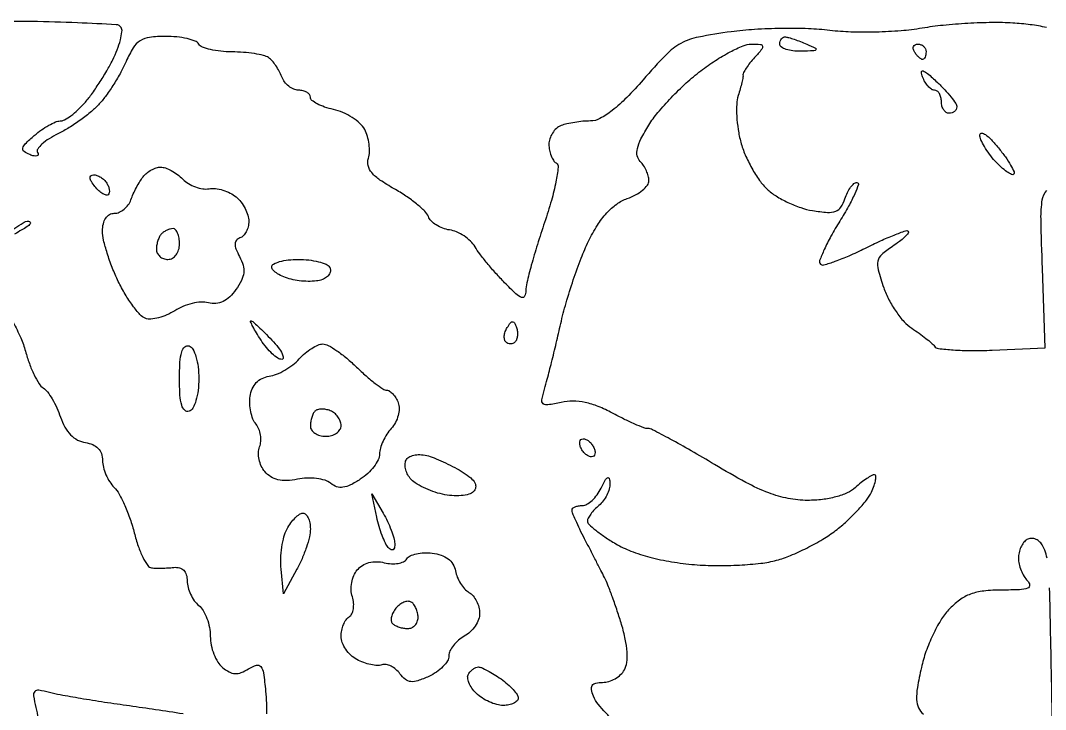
# Model space of a CAD drawing. Extents: x 0 to 102, y 0 to 135.
# Drawn here: x 23.46 to 34.73, y 113.57 to 121.15 of the extents above; entities that cross this region are included whole.
import ezdxf

# ---------------------------------------------------------------- set-up
doc = ezdxf.new("R2010")
doc.units = 0
doc.header["$MEASUREMENT"] = 0

msp = doc.modelspace()

# ---------------------------------------------------------------- linework, layer by layer
for points in [[(34.741414, 121.075935, 0.020654), (34.563014, 121.106504, 0.016692), (34.369534, 121.124945, 0.018897), (34.146314, 121.13027, 0.010741), (33.876317, 121.120704, 0.010715), (33.604415, 121.099362, 0.017374), (33.3747, 121.068277, -0.02239), (33.142165, 121.039182, -0.013853), (32.8671, 121.024866, -0.013859), (32.592018, 121.025806, -0.022639), (32.3595, 121.043606, 0.021986), (32.123635, 121.061972, 0.011779), (31.831464, 121.064949, 0.011707), (31.532671, 121.053953, 0.017927), (31.274731, 121.029102, 0.015212), (30.914164, 120.970055, 0.077042), (30.723086, 120.901059, 0.075463), (30.560036, 120.776865, 0.014258), (30.306845, 120.499965, -0.016568), (30.126357, 120.304396, -0.032271), (29.967883, 120.163195, -0.04068), (29.832727, 120.07426, -0.125827), (29.727684, 120.0474, 0.022846), (29.645746, 120.043654, 0.016664), (29.555285, 120.032316, 0.016901), (29.470082, 120.015769, 0.035213), (29.405419, 119.996049, 0.091012), (29.354259, 119.964828, 0.06669), (29.310909, 119.914205, 0.06528), (29.281604, 119.852693, 0.078719), (29.2716, 119.789542, 0.046378), (29.277454, 119.726568, 0.04609), (29.294816, 119.665615, 0.050069), (29.320316, 119.615372, 0.112345), (29.350632, 119.585541, -0.291836), (29.373431, 119.538261, -0.018249), (29.34836, 119.377884, -0.021647), (29.299414, 119.173319, -0.012428), (29.223732, 118.93123, 0.006829), (29.144878, 118.688566, 0.008423), (29.078293, 118.460182, 0.007136), (29.028495, 118.267229, 0.059645), (29.0178, 118.17789, -0.11229), (29.004515, 118.119482, -0.391325), (28.971676, 118.106461, -0.097218), (28.909527, 118.145627, -0.01), (28.78515, 118.267728, -0.011394), (28.689241, 118.370298, -0.009916), (28.593452, 118.481917, -0.010022), (28.510809, 118.586368, -0.028796), (28.45926, 118.66307, 0.067962), (28.409852, 118.725451, 0.045204), (28.338512, 118.782537, 0.044986), (28.257527, 118.826214, 0.06446), (28.179137, 118.848412, -0.053801), (28.104239, 118.867913, -0.050733), (28.033633, 118.903211, -0.054587), (27.977454, 118.948088, -0.105714), (27.946235, 118.996046, 0.108395), (27.908113, 119.053935, 0.022612), (27.816753, 119.135248, 0.022741), (27.69983, 119.221683, 0.019772), (27.570066, 119.301524, -0.021295), (27.414619, 119.39782, -0.068579), (27.324514, 119.479131, -0.114047), (27.285045, 119.556334, -0.13909), (27.287545, 119.637144, 0.069442), (27.299379, 119.706642, 0.039786), (27.295161, 119.791748, 0.038899), (27.276994, 119.878336, 0.051753), (27.24659, 119.952728, 0.083987), (27.194326, 120.020213, 0.042808), (27.109268, 120.086046, 0.040943), (27.00743, 120.140532, 0.048345), (26.903504, 120.174145, -0.027448), (26.806027, 120.201237, -0.039515), (26.72376, 120.2365, -0.045042), (26.665421, 120.274222, -0.230666), (26.649, 120.307922, 0.163031), (26.639049, 120.337629, 0.096073), (26.610943, 120.362923, 0.077336), (26.568995, 120.380013, 0.058194), (26.519445, 120.3858, -0.101897), (26.465836, 120.39684, -0.067826), (26.411901, 120.42929, -0.064307), (26.36583, 120.477252, -0.070965), (26.335266, 120.53385, 0.034842), (26.307688, 120.59509, 0.028095), (26.270024, 120.656668, 0.02892), (26.228578, 120.709746, 0.062485), (26.189871, 120.744055, 0.091516), (26.13544, 120.768224, 0.019805), (26.034038, 120.788332, 0.020031), (25.913044, 120.802442, 0.017974), (25.786843, 120.807505, -0.025054), (25.663459, 120.814204, -0.031776), (25.550952, 120.833271, -0.03319), (25.46204, 120.860556, -0.164743), (25.4223, 120.8934, 0.165567), (25.382528, 120.926163, 0.033305), (25.293501, 120.953149, 0.031866), (25.180834, 120.971797, 0.025084), (25.057259, 120.978, 0.030348), (24.881981, 120.967352, 0.111676), (24.778081, 120.930155, 0.115427), (24.70217, 120.852609, 0.033512), (24.624705, 120.70305, -0.022997), (24.566051, 120.583734, -0.015252), (24.488455, 120.45232, -0.015365), (24.405094, 120.329051, -0.028697), (24.329103, 120.235601, -0.033157), (24.242116, 120.152191, -0.017602), (24.124395, 120.060275, -0.017445), (23.996923, 119.974403, -0.025826), (23.879096, 119.909065, 0.027012), (23.777327, 119.852317, 0.044336), (23.698937, 119.792563, 0.057183), (23.651761, 119.73841, 0.297317), (23.65084, 119.700684, -0.165248), (23.656223, 119.677276, -0.311505), (23.644212, 119.663173, -0.122776), (23.612023, 119.662624, -0.034798), (23.563755, 119.677388, -0.066101), (23.501446, 119.711299, -0.303146), (23.48797, 119.748024, -0.141102), (23.5159, 119.797107, -0.014662), (23.614606, 119.887919, -0.024104), (23.69225, 119.948961, -0.026067), (23.773466, 120.000552, -0.026798), (23.847163, 120.037086, -0.102013), (23.897188, 120.0474, 0.126687), (23.946333, 120.060055, 0.031427), (24.01703, 120.105061, 0.030119), (24.093973, 120.168558, 0.026238), (24.16656, 120.243691, 0.022812), (24.241947, 120.338829, 0.011701), (24.328025, 120.464362, 0.011604), (24.410788, 120.59801, 0.01713), (24.476559, 120.719267, 0.022928), (24.526417, 120.831852, 0.029835), (24.560957, 120.939165, 0.030427), (24.578289, 121.028847, 0.172595), (24.568223, 121.075668, 0.245604), (24.516103, 121.106596, 0.002672), (24.089214, 121.127329, 0.007593), (23.589084, 121.141336, 0.004777), (23.004481, 121.143243, 0.002245)], [(29.980726, 113.44385, -0.008089), (29.813974, 113.630619, -0.084035), (29.760776, 113.718371, -0.047918), (29.73919, 113.793005, -0.195183), (29.748378, 113.838393, -0.199033), (29.786401, 113.863995, -0.04996), (29.862322, 113.8716, 0.075033), (29.930119, 113.881832, 0.055822), (29.999603, 113.912122, 0.056132), (30.060237, 113.956776, 0.078579), (30.101792, 114.009548, 0.100661), (30.127767, 114.09076, 0.042794), (30.130449, 114.205481, 0.035497), (30.11166, 114.345789, 0.022065), (30.070839, 114.506857, 0.007191), (30.023587, 114.656053, 0.006731), (29.971056, 114.807169, 0.006719), (29.920827, 114.940025, 0.022814), (29.883024, 115.024559, 0.001611), (29.842935, 115.103605, 0.000595), (29.785936, 115.214775, 0.00059), (29.723429, 115.335981, 0.00071), (29.66438, 115.449753, -0.007162), (29.611147, 115.555639, -0.009654), (29.566225, 115.653022, -0.007079), (29.531582, 115.73525, -0.096443), (29.5254, 115.767003, -0.210519), (29.53389, 115.786274, -0.081304), (29.558879, 115.802596, -0.061902), (29.595738, 115.813703, -0.042286), (29.639372, 115.8174, 0.132755), (29.68965, 115.830989, 0.054691), (29.746832, 115.873315, 0.048928), (29.801587, 115.934928, 0.044877), (29.845146, 116.00775, -0.012381), (29.890129, 116.095405, -0.145212), (29.917035, 116.122209, -0.490925), (29.935036, 116.114221, -0.04976), (29.942674, 116.060409, -0.079168), (29.935606, 115.999988, -0.047062), (29.909441, 115.932227, -0.045725), (29.869633, 115.86787, -0.058251), (29.8215, 115.8174, 0.028157), (29.77293, 115.772241, 0.031914), (29.731877, 115.723666, 0.033675), (29.702911, 115.678528, 0.126472), (29.6946, 115.646198, 0.209171), (29.709857, 115.611323, 0.017582), (29.786092, 115.545685, 0.02103), (29.886741, 115.471739, 0.014635), (30.006061, 115.396546, 0.042641), (30.17321, 115.316254, 0.025941), (30.382017, 115.249203, 0.023809), (30.619312, 115.198319, 0.020333), (30.873211, 115.166939, 0.018724), (31.111258, 115.156252, 0.015134), (31.367048, 115.162097, 0.015399), (31.602963, 115.181938, 0.037637), (31.774028, 115.214827, 0.032034), (31.928214, 115.267506, 0.018301), (32.107161, 115.349546, 0.018224), (32.281857, 115.445644, 0.028681), (32.423448, 115.541827, 0.022182), (32.54647, 115.645112, 0.019935), (32.664503, 115.762492, 0.020403), (32.761873, 115.876348, 0.057382), (32.816756, 115.96545, 0.022465), (32.846992, 116.038484, 0.042681), (32.863475, 116.099885, 0.064328), (32.865529, 116.142203, 0.390974), (32.850798, 116.1558, 0.129197), (32.820604, 116.147866, 0.018913), (32.766205, 116.114381, 0.02032), (32.703702, 116.068789, 0.01618), (32.64002, 116.0148, -0.077752), (32.551376, 115.956677, -0.040576), (32.426721, 115.912009, -0.036264), (32.278129, 115.88336, -0.029501), (32.116245, 115.8738, -0.047745), (31.9014, 115.894363, -0.044249), (31.68857, 115.955396, -0.032108), (31.43703, 116.071339, -0.011272), (31.091424, 116.2686, 0.004647), (30.83435, 116.41988, 0.006858), (30.605728, 116.547428, 0.00349), (30.410517, 116.651098, 0.120887), (30.36038, 116.6634, -0.093624), (30.315528, 116.671873, -0.009496), (30.214879, 116.713527, -0.01162), (30.096041, 116.768695, -0.00901), (29.969243, 116.834046, 0.028827), (29.813531, 116.906643, 0.043163), (29.669927, 116.949864, 0.048738), (29.53548, 116.964534, 0.056317), (29.407317, 116.951515, -0.014355), (29.259288, 116.923807, -0.21025), (29.209143, 116.937047, -0.281271), (29.193451, 116.980058, -0.024362), (29.223253, 117.098119, 0.010715), (29.254152, 117.207822, 0.002542), (29.300791, 117.391982, 0.002614), (29.352213, 117.604203, 0.002577), (29.401664, 117.81796, -0.015167), (29.460322, 118.045292, -0.010489), (29.539801, 118.298787, -0.010588), (29.626538, 118.539401, -0.021278), (29.706932, 118.724521, -0.027047), (29.804366, 118.900219, -0.044152), (29.907229, 119.035905, -0.052517), (30.016461, 119.133452, -0.072271), (30.133055, 119.194111, 0.040024), (30.224265, 119.234344, 0.049149), (30.301386, 119.286391, 0.056964), (30.35459, 119.341798, 0.164282), (30.3714, 119.391579, 0.067742), (30.364494, 119.442317, 0.039043), (30.343398, 119.500363, 0.038247), (30.312563, 119.556391, 0.051505), (30.276073, 119.601287, -0.147569), (30.242547, 119.663783, -0.1074), (30.243708, 119.743119, -0.062665), (30.283171, 119.849975, -0.018661), (30.369203, 120.001545, -0.035744), (30.468586, 120.139283, -0.016765), (30.6152, 120.303107, -0.016515), (30.781042, 120.465285, -0.022273), (30.941996, 120.599938, -0.019442), (31.10162, 120.712274, -0.0219), (31.263413, 120.807196, -0.021811), (31.406759, 120.875234, -0.10022), (31.496478, 120.8934, -0.017697), (31.596656, 120.889853, -0.325973), (31.619585, 120.870501, -0.23712), (31.611837, 120.836814, -0.010964), (31.53264, 120.74535, 0.015399), (31.481791, 120.68556, 0.020862), (31.43989, 120.628364, 0.018386), (31.409555, 120.579301, 0.168267), (31.405042, 120.555, -0.084916), (31.404531, 120.528929, -0.009422), (31.392193, 120.470432, -0.011259), (31.374495, 120.400902, -0.008895), (31.352333, 120.326509, 0.065922), (31.335635, 120.232441, 0.025095), (31.336456, 120.09898, 0.024331), (31.35192, 119.952228, 0.027356), (31.381269, 119.813399, 0.035929), (31.429618, 119.674451, 0.025914), (31.502284, 119.527232, 0.02634), (31.586483, 119.39382, 0.050279), (31.669618, 119.29829, 0.049384), (31.768, 119.222642, 0.028599), (31.899062, 119.151105, 0.028351), (32.040101, 119.093828, 0.042074), (32.169406, 119.061503, 0.021138), (32.333689, 119.041926, 0.107124), (32.424533, 119.054459, 0.162104), (32.48241, 119.100496, 0.06763), (32.525638, 119.191753, -0.035906), (32.552911, 119.260211, -0.046417), (32.587878, 119.318064, -0.054038), (32.624886, 119.358238, -0.181564), (32.657807, 119.3706, -0.51329), (32.673622, 119.348556, -0.022891), (32.633655, 119.24608, -0.022559), (32.565449, 119.109362, -0.012078), (32.469702, 118.946703, 0.012692), (32.372252, 118.780684, 0.019945), (32.298017, 118.632908, 0.014948), (32.247253, 118.511403, 0.296033), (32.255275, 118.473725, 0.273156), (32.293617, 118.463849, 0.014282), (32.419521, 118.504148, 0.01929), (32.572874, 118.56485, 0.012496), (32.745488, 118.646213, -0.008461), (32.91698, 118.728745, -0.01342), (33.066798, 118.792933, -0.007295), (33.192313, 118.840659, -0.291392), (33.21985, 118.83455, -0.37972), (33.22108, 118.813934, -0.033025), (33.182966, 118.771536, -0.030472), (33.124023, 118.720708, -0.017663), (33.047624, 118.666699, 0.034517), (32.930046, 118.577493, 0.162583), (32.887764, 118.505395, 0.120096), (32.890713, 118.410264, 0.015273), (32.951851, 118.213031, 0.037714), (33.008458, 118.081538, 0.03072), (33.087736, 117.950275, 0.031723), (33.176305, 117.838061, 0.067457), (33.260417, 117.766567, -0.01192), (33.340214, 117.71272, -0.012759), (33.415528, 117.656296, -0.012391), (33.477657, 117.604677, -0.05687), (33.509173, 117.570101, 0.210115), (33.553804, 117.543887, 0.012017), (33.71613, 117.528773, 0.016683), (33.91605, 117.521684, 0.011344), (34.143673, 117.526375), (34.7283, 117.5517), (34.69681, 118.424066, -0.003665), (34.68108, 118.971005, -0.045304), (34.695452, 119.178575, -0.14509), (34.745738, 119.283253, -0.145772)], [(23.312713, 118.806289, -0.007002), (23.490919, 118.927907, -0.154186), (23.550707, 118.945027, -0.249929), (23.568976, 118.934643, -0.315196), (23.568093, 118.915721, -0.079517), (23.535616, 118.885171, -0.022731), (23.4765, 118.848874, 0.022197), (23.398304, 118.800975, 0.010524)], [(23.380879, 117.834067, -0.021681), (23.465165, 117.662715, -0.037705), (23.517747, 117.513312, 0.021893), (23.560124, 117.379553, 0.025054), (23.612441, 117.256049, 0.025335), (23.666704, 117.157063, 0.113769), (23.712791, 117.110351, -0.090345), (23.758701, 117.067943, -0.027542), (23.811526, 116.989007, -0.026582), (23.862054, 116.892316, -0.026162), (23.902337, 116.7903, 0.04551), (23.950953, 116.679872, 0.066866), (24.014139, 116.594867, 0.076573), (24.090017, 116.537757, 0.087729), (24.176152, 116.509466, -0.06425), (24.257418, 116.486917, -0.101984), (24.316715, 116.446154, -0.109367), (24.352407, 116.3876, -0.082575), (24.3648, 116.313073, 0.062321), (24.374078, 116.238924, 0.039119), (24.402196, 116.156067, 0.038814), (24.443363, 116.07756, 0.056275), (24.492106, 116.016409, -0.071086), (24.547438, 115.942627, -0.021401), (24.609698, 115.816563, -0.020976), (24.668213, 115.667465, -0.021347), (24.713649, 115.514851, 0.021926), (24.756721, 115.370789, 0.031259), (24.808318, 115.247675, 0.031986), (24.860852, 115.156623, 0.224168), (24.903593, 115.130858, 0.021905), (24.950593, 115.128146, 0.008913), (25.014676, 115.128401, 0.008799), (25.083657, 115.131121, 0.011092), (25.14735, 115.136176, -0.087262), (25.210246, 115.131595, -0.13637), (25.257116, 115.104891, -0.126538), (25.285735, 115.05606, -0.069711), (25.2954, 114.987077, 0.065707), (25.304715, 114.916502, 0.044444), (25.332677, 114.840202, 0.044413), (25.373721, 114.769971, 0.0652), (25.4223, 114.7176, -0.086518), (25.47096, 114.660466, -0.04355), (25.511923, 114.574751, -0.041514), (25.539823, 114.476166, -0.04824), (25.5492, 114.3792, 0.050602), (25.559081, 114.281813, 0.042159), (25.588495, 114.181974, 0.043956), (25.631694, 114.094481, 0.083088), (25.68297, 114.035099, 0.051579), (25.755853, 113.986336, 0.109122), (25.821038, 113.968351, 0.106017), (25.888974, 113.979274, 0.046929), (25.970619, 114.020179, -0.063255), (26.056667, 114.059841, -0.316016), (26.104567, 114.044677, -0.129347), (26.133748, 113.974635, -0.010604), (26.156938, 113.776115, -0.013818), (26.165886, 113.643629, -0.020431), (26.165764, 113.52717, -0.016355)], [(34.811731, 113.180006, 0.000045), (34.798401, 113.833034, 0.000063), (34.786342, 114.417683, 0.000038), (34.776085, 114.910107, 0.000811)], [(34.747545, 115.23962, 0.024575), (34.72268, 115.324543, 0.057477), (34.694004, 115.384089, 0.078542), (34.65876, 115.424241, 0.089818), (34.614333, 115.449353, 0.099665), (34.5678, 115.455752, 0.123511), (34.526259, 115.442546, 0.094432), (34.490235, 115.409529, 0.052853), (34.45983, 115.358225, 0.050123), (34.439177, 115.297779, 0.05733), (34.4322, 115.237127, 0.057991), (34.439628, 115.1733, 0.038945), (34.462021, 115.103284, 0.039073), (34.494839, 115.037954, 0.060518), (34.53372, 114.98832, -0.177155), (34.55562, 114.941157, -0.339333), (34.534325, 114.90795, -0.076788), (34.445775, 114.890643, -0.009935), (34.252367, 114.8868, 0.026139), (34.050994, 114.876266, 0.062798), (33.905799, 114.842275, 0.07181), (33.785501, 114.776748, 0.043644), (33.664525, 114.66862, 0.053893), (33.579212, 114.55558, 0.024683), (33.492239, 114.392312, 0.024103), (33.416753, 114.209668, 0.030558), (33.36585, 114.034377, 0.012514), (33.322112, 113.814664, 0.053634), (33.313544, 113.681602, 0.095769), (33.334977, 113.591614, 0.113813), (33.38781, 113.522319, -0.043528)], [(25.249896, 113.524453, 0.001897), (24.947723, 113.570439, 0.002226), (24.6609, 113.611672, -0.003339), (24.386913, 113.651682, -0.003726), (24.123333, 113.693984, -0.00344), (23.899277, 113.733245, -0.019602), (23.781284, 113.759574, 0.022997), (23.663496, 113.785019, 0.256335), (23.619698, 113.769768, 0.230001), (23.606182, 113.723063, 0.018869), (23.633163, 113.595333, -0.036711), (23.654218, 113.4745, -0.174563)]]:
    msp.add_lwpolyline(points, format="xyb")
for points in [[(31.87305, 120.972054, -0.048242), (31.907882, 120.96536, -0.009939), (31.967564, 120.946497, -0.010367), (32.036268, 120.92167, -0.009594), (32.1057, 120.8934, -0.009027), (32.203535, 120.84925, -0.485414), (32.207509, 120.831888, -0.215481), (32.183127, 120.81958, -0.004372), (32.04225, 120.814746, -0.034583), (31.953135, 120.818633, -0.053373), (31.877941, 120.835398, -0.070412), (31.826338, 120.861391, -0.24567), (31.8096, 120.8934, -0.074428), (31.814372, 120.925278, -0.095702), (31.828238, 120.951402, -0.111693), (31.848874, 120.967734, -0.135953)], [(33.327407, 120.8934, -0.093332), (33.361607, 120.88696, -0.09642), (33.390682, 120.868549, -0.099167), (33.410142, 120.84108, -0.105053), (33.417, 120.8088, -0.042167), (33.414264, 120.776411, -0.061769), (33.406041, 120.749051, -0.081139), (33.393959, 120.730499, -0.210953), (33.379693, 120.7242, -0.151918), (33.361865, 120.729745, -0.038439), (33.337986, 120.749051, -0.035638), (33.312857, 120.776417, -0.029505), (33.2901, 120.8088, -0.082592), (33.276859, 120.841126, -0.161196), (33.279491, 120.868549, -0.182303), (33.297379, 120.886777, -0.108972)], [(33.539203, 120.474813, -0.015886), (33.621996, 120.391927, -0.020802), (33.691892, 120.310849, -0.018865), (33.743668, 120.240156, -0.14971), (33.7554, 120.201853, -0.120354), (33.748893, 120.175211, -0.100708), (33.730549, 120.152519, -0.091838), (33.703113, 120.137279, -0.081149), (33.6708, 120.132, -0.148195), (33.638537, 120.141777, -0.098894), (33.611051, 120.169277, -0.082425), (33.592519, 120.210386, -0.064853), (33.5862, 120.2589, 0.057609), (33.580589, 120.307436, 0.076852), (33.564008, 120.348523, 0.095748), (33.53947, 120.376058, 0.164455), (33.510651, 120.3858, -0.153513), (33.477677, 120.396168, -0.057097), (33.440831, 120.428705, -0.049755), (33.406082, 120.475973, -0.042048), (33.379054, 120.53186, -0.076265), (33.367428, 120.585312, -0.538193), (33.384936, 120.598491, -0.094077), (33.434962, 120.569194, -0.009197)], [(34.213537, 119.7513, -0.01454), (34.288967, 119.651407, -0.02321), (34.346796, 119.561437, -0.019468), (34.385803, 119.487583, -0.316188), (34.381423, 119.461357, -0.329805), (34.357894, 119.457664, -0.033781), (34.306834, 119.488898, -0.031727), (34.244593, 119.539226, -0.019346), (34.177507, 119.605869, -0.027427), (34.113122, 119.68306, -0.028879), (34.058764, 119.765561, -0.030132), (34.020606, 119.841692, -0.102409), (34.00962, 119.895813, -0.43611), (34.028614, 119.913312, -0.135446), (34.069694, 119.898443, -0.049847), (34.135226, 119.841413, -0.019804)], [(24.264848, 119.4552, -0.085443), (24.303385, 119.448566, -0.053409), (24.344768, 119.428695, -0.051744), (24.382577, 119.399486, -0.0641), (24.410579, 119.364971, -0.04739), (24.429048, 119.327586, -0.058241), (24.438589, 119.289875, -0.069134), (24.438376, 119.25745, -0.161573), (24.427627, 119.236027, -0.274667), (24.405177, 119.230312, -0.066988), (24.368848, 119.246561, -0.05004), (24.325711, 119.279654, -0.030935), (24.281897, 119.326256, -0.030483), (24.24201, 119.380757, -0.110288), (24.227313, 119.420879, -0.256649), (24.236681, 119.444961, -0.176123)], [(25.003616, 119.5398, -0.088713), (25.055322, 119.530553, -0.036272), (25.120525, 119.50093, -0.034443), (25.187648, 119.458114, -0.0372), (25.246437, 119.407477, 0.060929), (25.308662, 119.358815, 0.047873), (25.385957, 119.321828, 0.049227), (25.465848, 119.301236, 0.080601), (25.535583, 119.301722, -0.071849), (25.60585, 119.303435, -0.043523), (25.687435, 119.28638, -0.042684), (25.767212, 119.254666, -0.057319), (25.832303, 119.212186, -0.055974), (25.885839, 119.156559, -0.043316), (25.931105, 119.085599, -0.044493), (25.962019, 119.010889, -0.075996), (25.9722, 118.944291, -0.059414), (25.964992, 118.883847, -0.061716), (25.943785, 118.827617, -0.068579), (25.912473, 118.783838, -0.123429), (25.875469, 118.760256, 0.129281), (25.836448, 118.734753, 0.180728), (25.821246, 118.696377, 0.101551), (25.831778, 118.639413, 0.026546), (25.871445, 118.554786, -0.052891), (25.909797, 118.460336, -0.097815), (25.916803, 118.37813, -0.088364), (25.892005, 118.293882, -0.037138), (25.831381, 118.192, -0.048107), (25.762473, 118.111368, -0.080357), (25.689345, 118.060568, -0.092084), (25.611454, 118.039588, -0.084008), (25.528537, 118.046916, 0.08028), (25.448942, 118.054546, 0.041331), (25.349651, 118.039817, 0.039706), (25.2475, 118.007179, 0.047891), (25.158386, 117.960294, -0.040748), (25.072698, 117.913639, -0.041048), (24.980786, 117.881633, -0.044327), (24.896266, 117.867608, -0.111016), (24.834752, 117.876609, -0.119378), (24.776217, 117.917002, -0.02446), (24.696614, 118.015397, -0.024462), (24.613375, 118.141788, -0.020854), (24.537999, 118.282501, -0.018912), (24.471702, 118.434101, -0.017871), (24.415677, 118.593138, -0.018161), (24.376275, 118.73739, -0.057645), (24.3648, 118.83659, -0.054463), (24.37358, 118.916953, -0.092096), (24.399958, 118.979117, -0.116646), (24.44151, 119.018105, -0.131075), (24.494355, 119.0322, 0.102258), (24.547827, 119.043251, 0.068705), (24.601357, 119.07569, 0.065143), (24.646826, 119.123654, 0.07166), (24.676688, 119.18025, -0.021709), (24.702849, 119.244652, -0.014594), (24.737999, 119.315874, -0.014715), (24.776138, 119.382942, -0.02802), (24.811292, 119.43405, -0.057287), (24.850764, 119.474514, -0.045188), (24.90154, 119.508736, -0.046569), (24.955327, 119.532092, -0.079313)], [(25.1403, 118.863, 0.065559), (25.109192, 118.858904, 0.03911), (25.073942, 118.846432, 0.038504), (25.040167, 118.828191, 0.053359), (25.0134, 118.8066, 0.077955), (24.991762, 118.776911, 0.038133), (24.973567, 118.733633, 0.036641), (24.961158, 118.684726, 0.043841), (24.957, 118.6374, 0.111732), (24.966737, 118.594369, 0.100101), (24.994277, 118.557735, 0.094518), (25.035446, 118.533159, 0.087646), (25.0839, 118.5246, 0.130775), (25.132609, 118.537561, 0.10214), (25.173787, 118.57395, 0.08892), (25.201336, 118.628708, 0.072314), (25.2108, 118.6938, 0.039769), (25.205639, 118.758588, 0.059018), (25.190091, 118.813298, 0.07762), (25.16728, 118.850526, 0.219986)], [(26.517107, 118.5246, -0.027105), (26.632414, 118.518345, -0.03365), (26.738169, 118.499573, -0.035776), (26.821888, 118.472343, -0.159132), (26.860869, 118.439402, -0.149169), (26.870462, 118.402966, -0.123574), (26.859149, 118.364302, -0.099629), (26.827771, 118.329177, -0.069273), (26.781073, 118.303379, -0.065105), (26.715402, 118.28756, -0.028203), (26.625457, 118.283062, -0.02732), (26.527934, 118.289023, -0.032568), (26.437311, 118.305588, -0.034751), (26.356414, 118.331982, -0.046807), (26.288073, 118.367422, -0.055372), (26.240574, 118.406035, -0.196884), (26.226, 118.441612, -0.278), (26.245288, 118.473622, -0.052165), (26.311513, 118.500222, -0.042496), (26.405562, 118.51858, -0.026964)], [(25.997803, 117.8478, -0.18325), (26.016101, 117.840861, -0.005621), (26.077006, 117.785672, -0.010378), (26.147721, 117.717348, -0.006914), (26.226, 117.6363, -0.021252), (26.296097, 117.555025, -0.048298), (26.340003, 117.486928, -0.105097), (26.352063, 117.442789, -0.431098), (26.335077, 117.4248, -0.152517), (26.291528, 117.4384, -0.035525), (26.231077, 117.486928, -0.033443), (26.166512, 117.555338, -0.027404), (26.10688, 117.6363, -0.009176), (26.055813, 117.717448, -0.016798), (26.017674, 117.785672, -0.013218), (25.99201, 117.838838, -0.544383)], [(28.915201, 117.774896, -0.052621), (28.925032, 117.730224, -0.052345), (28.925346, 117.684404, -0.057227), (28.916704, 117.644264, -0.115259), (28.899712, 117.616913, -0.098356), (28.876331, 117.60128, -0.097782), (28.8487, 117.595728, -0.098103), (28.821108, 117.601099, -0.099724), (28.797829, 117.616571, -0.149701), (28.783302, 117.643924, -0.07231), (28.781435, 117.683922, -0.061761), (28.791742, 117.729778, -0.052326), (28.813318, 117.774555, -0.024362), (28.849691, 117.827461, -0.233206), (28.873501, 117.839304, -0.286646), (28.893963, 117.826619, -0.033951)], [(25.31655, 117.57285, -0.192881), (25.358223, 117.537547, -0.050249), (25.391954, 117.454655, -0.042476), (25.414765, 117.342788, -0.029071), (25.4223, 117.2133, -0.029071), (25.414765, 117.083812, -0.042476), (25.391954, 116.971945, -0.050249), (25.358223, 116.889053, -0.192881), (25.31655, 116.85375, -0.278696), (25.26942, 116.864381, -0.130559), (25.235727, 116.919869, -0.056658), (25.216222, 117.031579, -0.014916), (25.2108, 117.2133, -0.014916), (25.216222, 117.395021, -0.056658), (25.235727, 117.506731, -0.130559), (25.26942, 117.562219, -0.278696)], [(26.786095, 117.594, -0.127499), (26.844683, 117.578813, -0.023338), (26.940665, 117.519446, -0.023747), (27.049067, 117.437366, -0.019621), (27.1566, 117.3402, 0.012964), (27.26134, 117.242994, 0.017471), (27.361302, 117.160954, 0.014605), (27.44739, 117.099091, 0.149573), (27.488866, 117.0864, -0.152538), (27.520535, 117.076508, -0.057393), (27.555845, 117.045529, -0.05003), (27.589092, 117.000502, -0.042432), (27.614888, 116.947265, -0.098581), (27.625823, 116.88352, -0.058932), (27.61472, 116.807149, -0.055757), (27.584678, 116.730491, -0.062749), (27.53934, 116.665654, 0.04235), (27.489989, 116.600859, 0.034338), (27.448276, 116.52407, 0.035524), (27.419596, 116.447398, 0.071856), (27.4104, 116.383739, -0.116397), (27.395453, 116.320403, -0.046864), (27.348147, 116.244471, -0.043063), (27.279558, 116.168883, -0.041972), (27.198476, 116.105443, -0.028463), (27.08999, 116.042876, -0.083279), (27.007776, 116.01744, -0.116672), (26.93845, 116.024286, -0.090749), (26.872188, 116.0615, 0.10081), (26.810701, 116.094437, 0.041963), (26.718127, 116.113875, 0.0393), (26.612239, 116.118593, 0.040863), (26.508323, 116.106515, -0.037978), (26.389827, 116.092049, -0.06829), (26.292474, 116.100914, -0.081409), (26.213078, 116.133516, -0.081674), (26.148347, 116.18973, -0.066915), (26.110045, 116.250945, -0.054522), (26.085958, 116.324486, -0.056273), (26.078879, 116.398647, -0.087509), (26.091095, 116.461546, 0.075041), (26.10459, 116.522872, 0.055735), (26.101497, 116.592262, 0.056027), (26.083229, 116.658828, 0.078397), (26.051765, 116.711766, -0.08), (26.018263, 116.768545, -0.041206), (25.99452, 116.847811, -0.039598), (25.983106, 116.935441, -0.047833), (25.986856, 117.018293, -0.0678), (26.010626, 117.102152, -0.086852), (26.054854, 117.168945, -0.089861), (26.117784, 117.215157, -0.078301), (26.196015, 117.239176, 0.061554), (26.27632, 117.260931, 0.033817), (26.367934, 117.305766, 0.033153), (26.456081, 117.364658, 0.045016), (26.526377, 117.429526, -0.033514), (26.591517, 117.492467, -0.034188), (26.664069, 117.545686, -0.036326), (26.733249, 117.582756, -0.105208)], [(26.868771, 116.86002, 0.04759), (26.819643, 116.873685, 0.05155), (26.770134, 116.877315, 0.057779), (26.727506, 116.871079, 0.131935), (26.699571, 116.854971, 0.084402), (26.680152, 116.827597, 0.037116), (26.663855, 116.78612, 0.035371), (26.652731, 116.738497, 0.039712), (26.649, 116.6916, 0.148195), (26.662036, 116.648583, 0.098894), (26.698702, 116.611935, 0.082425), (26.753514, 116.587226, 0.064853), (26.8182, 116.5788, 0.067898), (26.882874, 116.587623, 0.0845), (26.937697, 116.613418, 0.09971), (26.974358, 116.651708, 0.14217), (26.9874, 116.696649, 0.090687), (26.978539, 116.745103, 0.066671), (26.952553, 116.793252, 0.065331), (26.91412, 116.833807, 0.07901)], [(29.6946, 116.5365, -0.064269), (29.726962, 116.510227, -0.051777), (29.754349, 116.474722, -0.053414), (29.772979, 116.435842, -0.085235), (29.7792, 116.399614, -0.117858), (29.772496, 116.37157, -0.186277), (29.754349, 116.355224, -0.154201), (29.72695, 116.35361, -0.076764), (29.6946, 116.3673, -0.064269), (29.662238, 116.393573, -0.051777), (29.634851, 116.429078, -0.053414), (29.616221, 116.467958, -0.085235), (29.61, 116.504186, -0.117858), (29.616704, 116.53223, -0.186277), (29.634851, 116.548576, -0.154201), (29.66225, 116.55019, -0.076764)], [(27.94627, 116.361932, -0.025215), (28.030714, 116.332082, -0.012658), (28.134248, 116.286403, -0.012535), (28.239185, 116.23364, -0.018121), (28.328894, 116.181415, -0.03261), (28.412688, 116.120495, -0.095715), (28.457688, 116.065538, -0.164316), (28.46621, 116.015758, -0.158617), (28.443005, 115.970165, -0.132608), (28.392627, 115.941206, -0.043375), (28.307482, 115.926472, -0.039676), (28.205785, 115.925929, -0.035574), (28.101407, 115.94118, -0.031643), (27.996111, 115.971397, -0.028553), (27.891676, 116.01553, -0.029688), (27.802661, 116.066057, -0.075754), (27.747362, 116.115232, -0.062186), (27.714226, 116.167099, -0.062813), (27.694998, 116.225348, -0.069027), (27.691909, 116.280897, -0.118369), (27.706336, 116.324735, -0.147639), (27.741514, 116.355843, -0.069385), (27.800207, 116.373508, -0.059686), (27.871976, 116.37599, -0.05122)], [(27.449014, 115.7328, -0.021539), (27.496924, 115.642822, -0.020374), (27.537887, 115.547394, -0.020822), (27.567138, 115.460028, -0.064342), (27.576602, 115.39863, -0.047208), (27.573376, 115.352553, -0.220273), (27.558773, 115.331111, -0.281067), (27.53607, 115.331308, -0.068136), (27.505923, 115.35633, -0.074574), (27.473979, 115.40372, -0.01988), (27.438052, 115.487645, -0.019699), (27.404388, 115.587442, -0.019161), (27.378335, 115.6905), (27.324424, 115.9443)], [(26.567377, 115.7328, -0.20059), (26.598565, 115.719763, -0.084952), (26.625023, 115.681863, -0.064996), (26.642999, 115.625773, -0.045113), (26.649, 115.559399, -0.058852), (26.638939, 115.474215, -0.02155), (26.605572, 115.357402, -0.021014), (26.557751, 115.231633, -0.023612), (26.501159, 115.115249), (26.353319, 114.8445), (26.326891, 115.115541, -0.034356), (26.323569, 115.232006, -0.026963), (26.335441, 115.357814, -0.027657), (26.359407, 115.474073, -0.058266), (26.393108, 115.559691, -0.033949), (26.434578, 115.625944, -0.040421), (26.482515, 115.681949, -0.044762), (26.529665, 115.72107, -0.151937)], [(27.988716, 115.293498, -0.052863), (28.086726, 115.271457, -0.081692), (28.163156, 115.230704, -0.093065), (28.215714, 115.172248, -0.091197), (28.243957, 115.0983, 0.052499), (28.264604, 115.02856, 0.042049), (28.300572, 114.958929, 0.0435), (28.345446, 114.899628, 0.078544), (28.39273, 114.861446, -0.088678), (28.43769, 114.823622, -0.055483), (28.475693, 114.766072, -0.053514), (28.501478, 114.698766, -0.064821), (28.5102, 114.631773, -0.09021), (28.497707, 114.56309, -0.057658), (28.460497, 114.490746, -0.055602), (28.40571, 114.425876, -0.066844), (28.341, 114.3792, 0.052735), (28.276282, 114.335231, 0.051248), (28.221502, 114.278312, 0.055616), (28.18409, 114.217662, 0.110853), (28.1718, 114.16291, -0.139064), (28.156085, 114.107501, -0.05512), (28.106949, 114.04456, -0.048939), (28.035495, 113.984372, -0.043703), (27.951032, 113.936584, -0.025314), (27.830798, 113.888991, -0.10584), (27.753926, 113.880081, -0.146175), (27.69369, 113.904546, -0.065047), (27.633782, 113.966973, 0.05833), (27.589361, 114.014521, 0.061764), (27.535955, 114.04947, 0.069139), (27.482048, 114.067218, 0.126945), (27.43624, 114.063889, -0.097764), (27.385353, 114.057226, -0.03668), (27.313786, 114.06717, -0.034614), (27.23529, 114.089791, -0.035418), (27.16129, 114.12289, -0.064891), (27.094786, 114.170468, -0.05516), (27.03848, 114.235977, -0.057576), (27.000221, 114.30862, -0.092697), (26.9874, 114.377184, -0.049533), (26.993926, 114.442893, -0.047447), (27.013262, 114.507037, -0.051162), (27.041689, 114.56035, -0.106686), (27.075441, 114.592827, 0.143476), (27.105216, 114.62595, 0.072239), (27.122131, 114.680059, 0.062391), (27.124375, 114.745794, 0.054264), (27.110752, 114.813379, -0.070374), (27.098451, 114.886433, -0.051749), (27.104784, 114.968398, -0.052189), (27.127634, 115.046451, -0.076058), (27.164483, 115.107798, -0.081712), (27.22154, 115.157339, -0.072345), (27.293849, 115.188554, -0.068089), (27.376158, 115.199072, -0.05933), (27.462388, 115.188028, 0.047722), (27.539734, 115.176296, 0.055683), (27.61389, 115.18046, 0.064441), (27.674144, 115.198838, 0.14921), (27.709305, 115.229738, -0.147802), (27.746275, 115.262409, -0.051523), (27.814265, 115.285493, -0.045713), (27.89893, 115.29682, -0.039323)], [(27.758386, 114.753976, 0.151284), (27.722692, 114.763215, 0.08209), (27.677955, 114.753641, 0.069105), (27.631238, 114.727349, 0.056927), (27.58992, 114.687735, 0.0512), (27.558289, 114.640535, 0.066903), (27.540271, 114.591857, 0.082625), (27.537879, 114.549194, 0.170767), (27.552134, 114.519466, 0.078717), (27.581533, 114.498108, 0.038029), (27.624583, 114.480152, 0.036499), (27.673328, 114.467904, 0.043328), (27.7206, 114.4638, 0.107257), (27.763637, 114.473139, 0.099523), (27.800265, 114.49961, 0.095813), (27.824822, 114.539168, 0.091385), (27.8334, 114.585707, 0.055393), (27.827836, 114.635777, 0.049543), (27.811365, 114.685423, 0.052551), (27.787121, 114.72734, 0.097268)], [(28.496369, 114.0408, -0.10642), (28.530584, 114.033434, -0.015686), (28.594529, 114.002114, -0.0171), (28.668731, 113.959528, -0.01395), (28.745176, 113.909103, -0.026292), (28.817153, 113.852827, -0.031994), (28.877968, 113.79265, -0.033625), (28.921224, 113.736855, -0.149156), (28.9332, 113.697603, -0.194541), (28.920874, 113.667121, -0.087051), (28.885273, 113.641242, -0.066917), (28.832489, 113.623676, -0.046943), (28.770043, 113.6178, -0.066844), (28.697826, 113.627498, -0.039077), (28.615533, 113.65708, -0.038357), (28.536339, 113.700332, -0.052258), (28.473165, 113.75152, -0.044372), (28.425548, 113.808432, -0.05587), (28.392846, 113.868808, -0.066704), (28.378783, 113.923526, -0.169581), (28.387515, 113.96302, -0.05119), (28.41041, 113.992773, -0.048094), (28.43932, 114.017952, -0.051633), (28.469597, 114.035177, -0.103887)]]:
    msp.add_lwpolyline(points, format="xyb", close=True)

doc.saveas('drawing.dxf')
